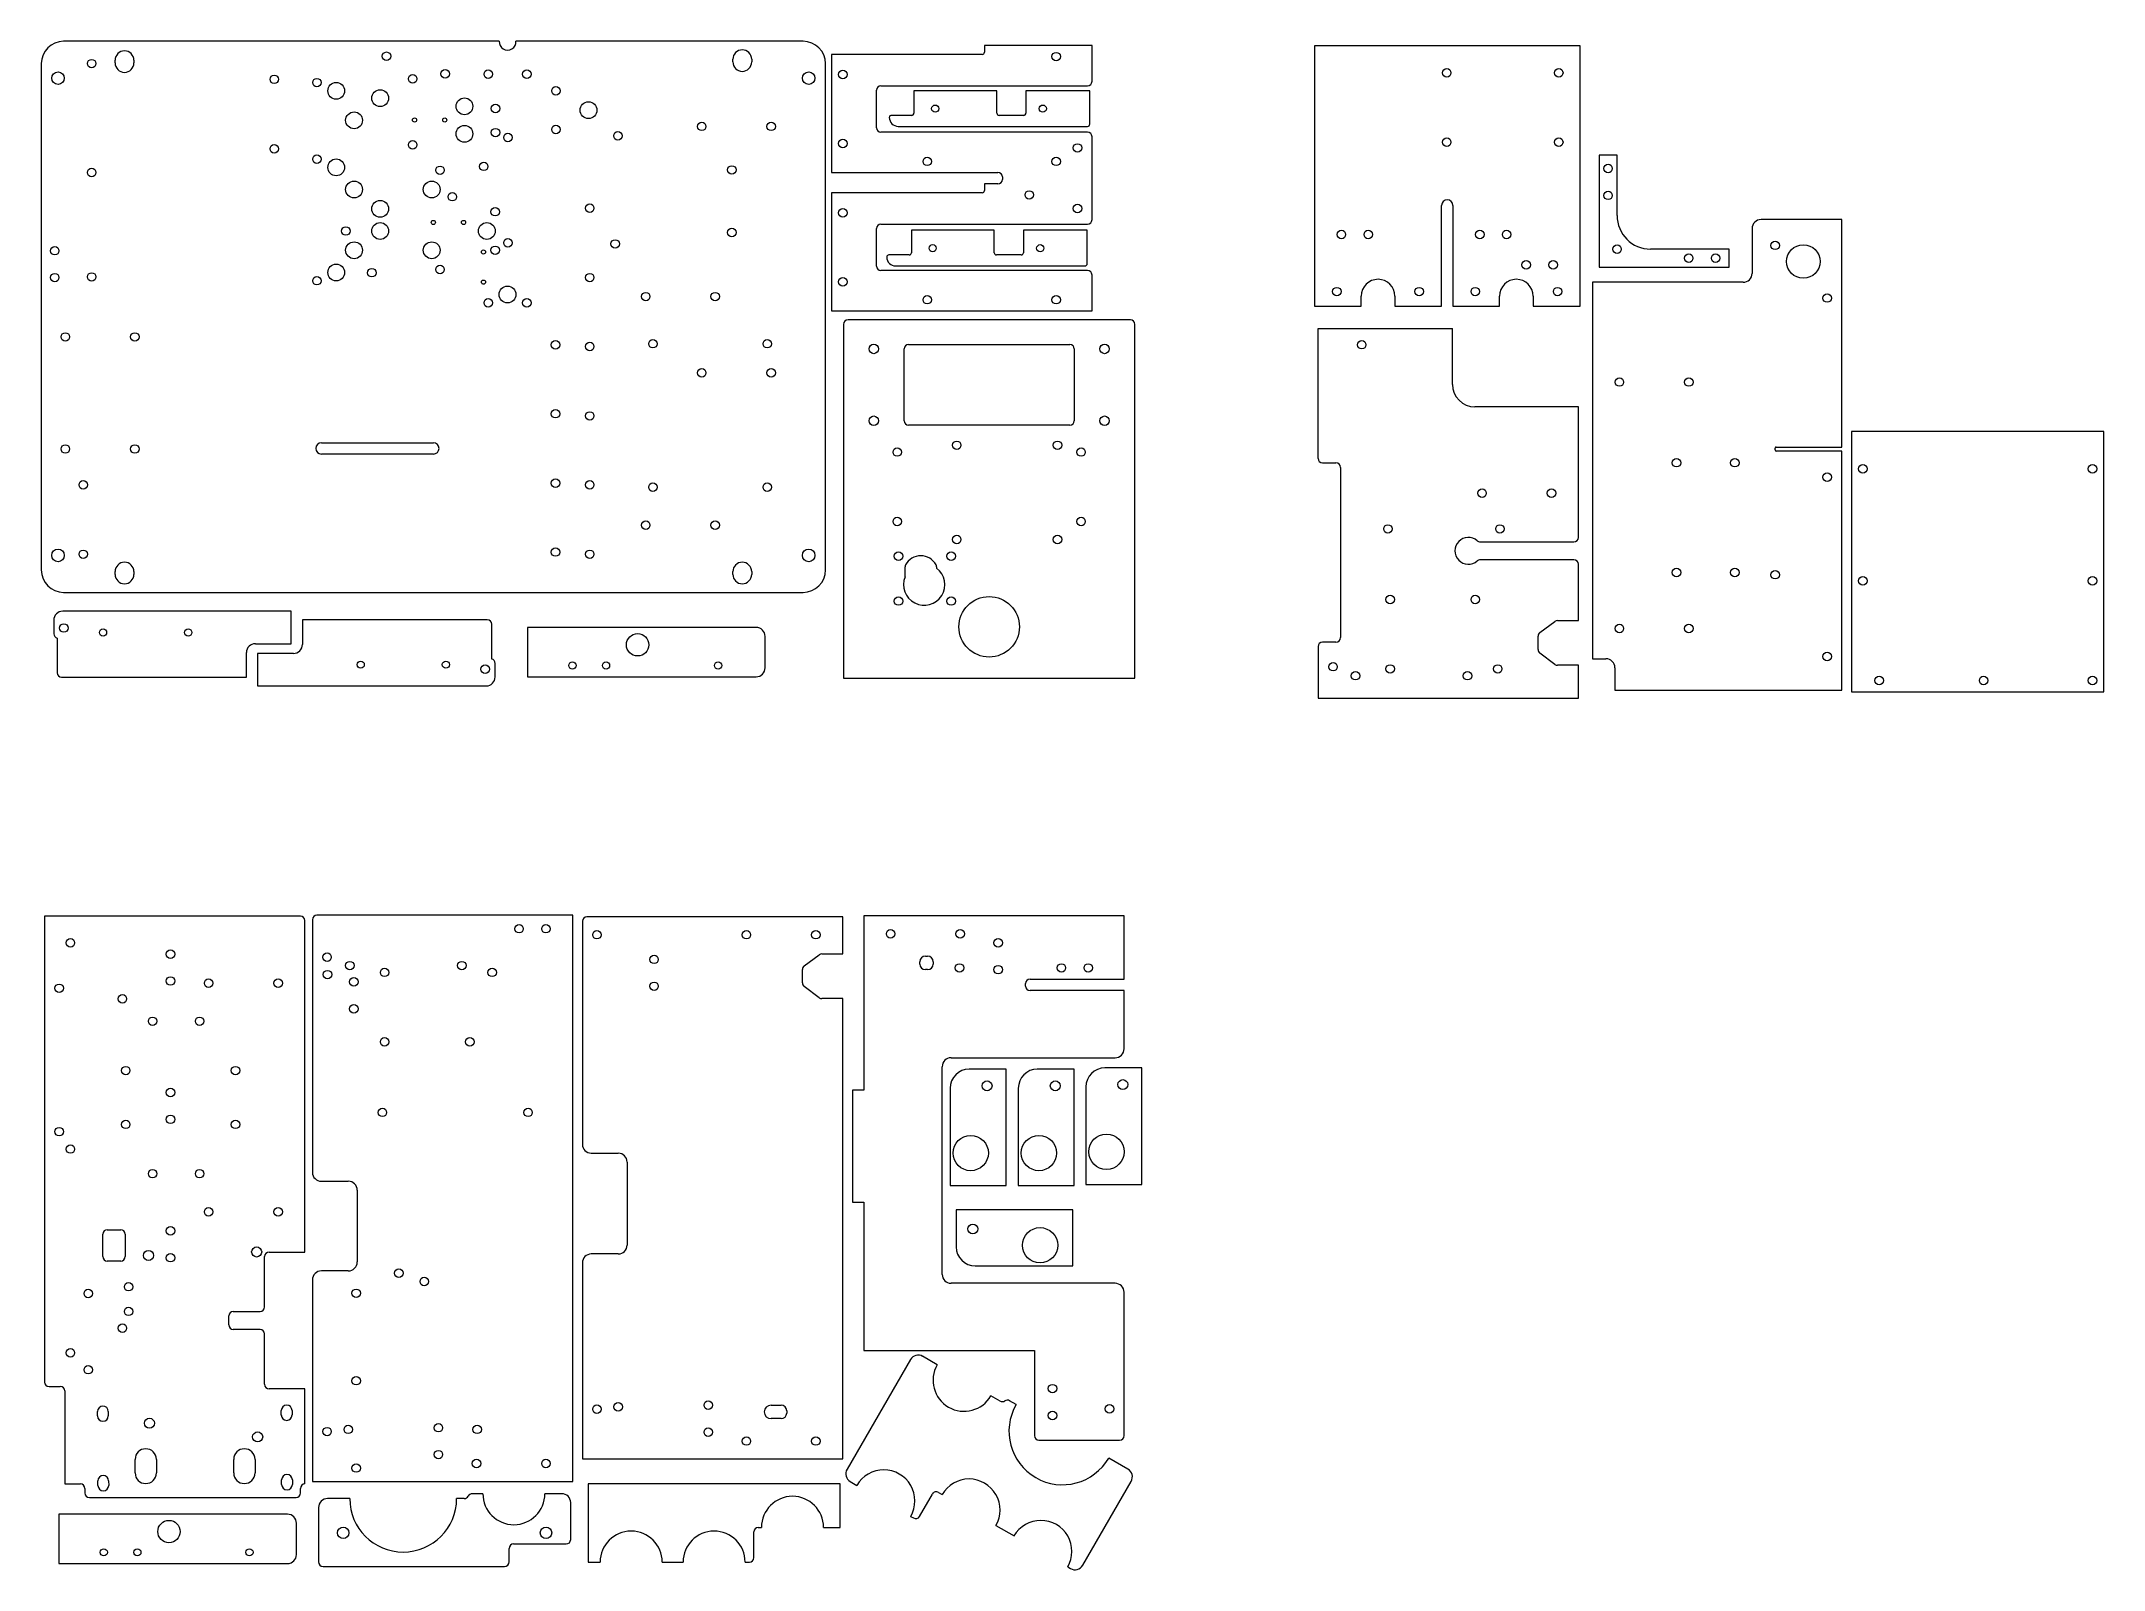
# Model space of a CAD drawing. Header units: millimetres. Extents: x 62 to 982, y 81 to 763.
import ezdxf

# ---------------------------------------------------------------- set-up
doc = ezdxf.new("R2010")
doc.units = ezdxf.units.MM
doc.layers.add('Visible (ISO)', color=1, linetype='Continuous', lineweight=5, true_color=0xff0000)

msp = doc.modelspace()

# ---------------------------------------------------------------- linework, layer by layer
at = {"layer": 'Visible (ISO)'}
for p, q in [((266.11, 762.86), (71.75, 762.86)), ((401.75, 762.86), (273.59, 762.86)), ((370.4, 753.61), (370.4, 754.81)), ((378.8, 754.81), (378.8, 753.61)), ((481.67, 756.99), (414.47, 756.99)), ((414.47, 756.99), (414.47, 704.29)), ((482.67, 760.99), (482.67, 757.99)), ((530.67, 760.99), (482.67, 760.99)), ((530.67, 744.99), (530.67, 760.99)), ((748.46, 760.79), (629.96, 760.79)), ((629.96, 760.79), (629.96, 644.59)), ((748.46, 644.59), (748.46, 760.79)), ((61.75, 752.86), (61.75, 526.86)), ((94.7, 753.16), (94.7, 754.36)), ((103.1, 754.36), (103.1, 753.16)), ((411.75, 526.86), (411.75, 752.86)), ((434.47, 724.24), (434.47, 740.99)), ((436.47, 742.99), (528.67, 742.99)), ((451.2, 740.78), (451.2, 730.78)), ((488.2, 740.78), (451.2, 740.78)), ((488.2, 730.78), (488.2, 740.78)), ((501.2, 740.78), (501.2, 730.78)), ((529.7, 740.78), (501.2, 740.78)), ((529.7, 725.88), (529.7, 740.78)), ((450.2, 729.78), (441.2, 729.78)), ((500.2, 729.78), (489.2, 729.78)), ((528.67, 722.24), (436.47, 722.24)), ((444.2, 724.88), (528.7, 724.88)), ((530.67, 683.24), (530.67, 720.24)), ((764.97, 712.06), (756.97, 712.06)), ((756.97, 712.06), (756.97, 662.06)), ((764.97, 685.06), (764.97, 712.06)), ((414.47, 704.29), (488.67, 704.29)), ((490.67, 702.29), (490.67, 701.19)), ((481.67, 695.24), (414.47, 695.24)), ((414.47, 695.24), (414.47, 642.49)), ((482.67, 699.19), (482.67, 696.24)), ((488.67, 699.19), (482.67, 699.19)), ((436.47, 681.24), (528.67, 681.24)), ((686.69, 644.59), (686.69, 689.59)), ((691.74, 689.59), (691.74, 644.59)), ((865.23, 683.25), (829.23, 683.25)), ((865.23, 581.75), (865.23, 683.25)), ((434.47, 662.49), (434.47, 679.24)), ((450.06, 678.47), (450.06, 668.47)), ((487.06, 678.47), (450.06, 678.47)), ((487.06, 668.47), (487.06, 678.47)), ((500.06, 678.47), (500.06, 668.47)), ((528.56, 678.47), (500.06, 678.47)), ((528.56, 663.57), (528.56, 678.47)), ((825.23, 679.25), (825.23, 659.25)), ((449.06, 667.47), (440.06, 667.47)), ((499.06, 667.47), (488.06, 667.47)), ((814.97, 670.06), (779.97, 670.06)), ((814.97, 662.06), (814.97, 670.06)), ((528.67, 660.49), (436.47, 660.49)), ((443.06, 662.57), (527.56, 662.57)), ((530.67, 642.49), (530.67, 658.49)), ((821.23, 655.25), (754.03, 655.25)), ((754.03, 655.25), (754.03, 487.25)), ((756.97, 662.06), (814.97, 662.06)), ((629.96, 644.59), (650.83, 644.59)), ((650.83, 644.59), (650.83, 649.09)), ((665.83, 649.09), (665.83, 644.59)), ((665.83, 644.59), (686.69, 644.59)), ((691.74, 644.59), (712.52, 644.59)), ((712.52, 644.59), (712.52, 649.09)), ((727.52, 649.09), (727.52, 644.59)), ((727.52, 644.59), (748.46, 644.59)), ((414.47, 642.49), (530.67, 642.49)), ((419.78, 636.5), (419.78, 478.5)), ((547.78, 638.5), (421.78, 638.5)), ((549.78, 478.5), (549.78, 636.5)), ((448.78, 627.5), (520.78, 627.5)), ((631.53, 576.67), (631.53, 634.67)), ((631.53, 634.67), (691.53, 634.67)), ((691.53, 609.67), (691.53, 634.67)), ((446.78, 593.5), (446.78, 625.5)), ((522.78, 625.5), (522.78, 593.5)), ((747.73, 599.67), (701.53, 599.67)), ((747.73, 541.42), (747.73, 599.67)), ((520.78, 591.5), (448.78, 591.5)), ((186.75, 583.64), (236.75, 583.64)), ((835.53, 580.45), (835.53, 581.25)), ((836.03, 581.75), (865.23, 581.75)), ((865.23, 579.95), (836.03, 579.95)), ((865.23, 473.25), (865.23, 579.95)), ((869.68, 588.74), (869.68, 472.54)), ((982.18, 588.74), (869.68, 588.74)), ((982.18, 472.54), (982.18, 588.74)), ((236.75, 578.59), (186.75, 578.59)), ((633.53, 574.67), (639.53, 574.67)), ((641.53, 572.67), (641.53, 496.67)), ((703.92, 539.42), (745.73, 539.42)), ((94.7, 524.91), (94.7, 526.11)), ((103.1, 526.11), (103.1, 524.91)), ((370.4, 524.91), (370.4, 526.11)), ((378.8, 526.11), (378.8, 524.91)), ((447.28, 523.82), (447.28, 528.25)), ((461.28, 528.24), (461.28, 527.68)), ((745.73, 531.42), (703.92, 531.42)), ((747.73, 504.32), (747.73, 529.42)), ((71.75, 516.86), (401.75, 516.86)), ((173.33, 508.46), (71.33, 508.46)), ((173.33, 493.96), (173.33, 508.46)), ((67.33, 504.46), (67.33, 498.4)), ((260.82, 504.6), (178.32, 504.6)), ((178.32, 504.6), (178.32, 493.6)), ((262.82, 487.1), (262.82, 502.6)), ((278.8, 501.22), (278.8, 479.22)), ((380.8, 501.22), (278.8, 501.22)), ((384.8, 483.22), (384.8, 497.22)), ((729.73, 491.32), (729.73, 497.32)), ((730.53, 498.92), (737.19, 503.92)), ((738.39, 504.32), (747.73, 504.32)), ((68.83, 496.46), (68.83, 480.96)), ((153.33, 478.96), (153.33, 489.96)), ((157.33, 493.96), (173.33, 493.96)), ((158.32, 489.6), (158.32, 475.1)), ((174.32, 489.6), (158.32, 489.6)), ((631.53, 492.67), (631.53, 469.67)), ((639.53, 494.67), (633.53, 494.67)), ((737.19, 484.72), (730.53, 489.72)), ((70.83, 478.96), (153.33, 478.96)), ((264.32, 479.1), (264.32, 485.16)), ((278.8, 479.22), (380.8, 479.22)), ((747.73, 484.32), (738.39, 484.32)), ((747.73, 469.67), (747.73, 484.32)), ((754.03, 487.25), (760.03, 487.25)), ((764.03, 483.25), (764.03, 473.25)), ((158.32, 475.1), (260.32, 475.1)), ((419.78, 478.5), (549.78, 478.5)), ((631.53, 469.67), (747.73, 469.67)), ((764.03, 473.25), (865.23, 473.25)), ((869.68, 472.54), (982.18, 472.54)), ((177.44, 372.4), (63.24, 372.4)), ((63.24, 372.4), (63.24, 164.4)), ((179.44, 222.4), (179.44, 370.4)), ((182.78, 370.75), (182.78, 258)), ((298.98, 372.75), (184.78, 372.75)), ((298.98, 120), (298.98, 372.75)), ((303.23, 370.05), (303.23, 270.55)), ((419.43, 372.05), (305.23, 372.05)), ((419.43, 355.55), (419.43, 372.05)), ((545, 372.46), (428.8, 372.46)), ((428.8, 372.46), (428.8, 294.71)), ((545, 344.21), (545, 372.46)), ((402.23, 350.15), (408.89, 355.15)), ((410.09, 355.55), (419.43, 355.55)), ((453.8, 350.96), (453.8, 351.96)), ((456.3, 354.46), (457.3, 354.46)), ((459.8, 351.96), (459.8, 350.96)), ((401.43, 342.55), (401.43, 348.55)), ((408.89, 335.95), (402.23, 340.95)), ((457.3, 348.46), (456.3, 348.46)), ((501, 341.16), (501, 342.21)), ((503, 344.21), (545, 344.21)), ((419.43, 335.55), (410.09, 335.55)), ((419.43, 130.05), (419.43, 335.55)), ((545, 339.16), (503, 339.16)), ((545, 313.16), (545, 339.16)), ((463.8, 212.46), (463.8, 305.16)), ((467.8, 309.16), (541, 309.16)), ((492.34, 304.05), (475.84, 304.05)), ((492.34, 252.05), (492.34, 304.05)), ((522.77, 304.05), (506.27, 304.05)), ((522.77, 252.05), (522.77, 304.05)), ((552.93, 304.62), (536.43, 304.62)), ((552.93, 252.62), (552.93, 304.62)), ((428.8, 294.71), (423.8, 294.71)), ((423.8, 294.71), (423.8, 244.71)), ((467.34, 295.55), (467.34, 252.05)), ((497.77, 295.55), (497.77, 252.05)), ((527.93, 296.12), (527.93, 252.62)), ((307.23, 266.55), (319.23, 266.55)), ((323.23, 262.55), (323.23, 225.55)), ((186.78, 254), (198.78, 254)), ((202.78, 250), (202.78, 218)), ((467.34, 252.05), (492.34, 252.05)), ((497.77, 252.05), (522.77, 252.05)), ((527.93, 252.62), (552.93, 252.62)), ((423.8, 244.71), (428.8, 244.71)), ((428.8, 244.71), (428.8, 178.46)), ((470.04, 241.23), (470.04, 224.73)), ((522.04, 241.23), (470.04, 241.23)), ((522.04, 216.23), (522.04, 241.23)), ((89.24, 220.4), (89.24, 230.4)), ((91.24, 232.4), (97.24, 232.4)), ((99.24, 230.4), (99.24, 220.4)), ((163.44, 222.4), (179.44, 222.4)), ((319.23, 221.55), (307.23, 221.55)), ((97.24, 218.4), (91.24, 218.4)), ((161.44, 197.9), (161.44, 220.4)), ((198.78, 214), (186.78, 214)), ((303.23, 217.55), (303.23, 130.05)), ((478.54, 216.23), (522.04, 216.23)), ((182.78, 210), (182.78, 120)), ((541, 208.46), (467.8, 208.46)), ((545, 140.46), (545, 204.46)), ((145.44, 189.9), (145.44, 193.9)), ((147.44, 195.9), (159.44, 195.9)), ((159.44, 187.9), (147.44, 187.9)), ((161.44, 163.4), (161.44, 185.9)), ((428.8, 178.46), (505, 178.46)), ((461.58, 172.12), (455.09, 175.87)), ((505, 178.46), (505, 140.46)), ((449.62, 174.4), (421.35, 125.43)), ((65.24, 162.4), (70.24, 162.4)), ((72.24, 160.4), (72.24, 118.9)), ((179.44, 161.4), (163.44, 161.4)), ((179.44, 118.9), (179.44, 161.4)), ((489.66, 155.9), (485.57, 158.27)), ((86.87, 149.24), (86.86, 151.24)), ((91.66, 151.27), (91.67, 149.27)), ((168.87, 149.68), (168.86, 151.68)), ((173.66, 151.71), (173.67, 149.71)), ((387.43, 154.05), (391.93, 154.05)), ((391.93, 148.05), (387.43, 148.05)), ((394.43, 151.55), (394.43, 150.55)), ((496.8, 154.32), (493.86, 156.02)), ((507, 138.46), (543, 138.46)), ((103.64, 123.85), (103.64, 129.85)), ((113.14, 129.85), (113.14, 123.85)), ((147.64, 123.85), (147.64, 129.85)), ((157.14, 129.85), (157.14, 123.85)), ((303.23, 130.05), (419.43, 130.05)), ((546.69, 125.52), (538.11, 130.47)), ((87.04, 118.24), (87.02, 120.24)), ((91.82, 120.27), (91.84, 118.27)), ((169.03, 118.68), (169.02, 120.68)), ((173.82, 120.71), (173.83, 118.71)), ((182.78, 120), (298.98, 120)), ((422.81, 119.97), (425.76, 118.27)), ((526.52, 82.6), (548.15, 120.06)), ((72.24, 118.9), (79.24, 118.9)), ((81.24, 116.9), (81.24, 114.9)), ((83.24, 112.9), (175.44, 112.9)), ((177.44, 114.9), (177.44, 116.9)), ((199.42, 112.36), (189.52, 112.36)), ((250.52, 112.36), (247.12, 112.36)), ((258.82, 114.56), (254.1, 114.56)), ((294.02, 114.56), (286.52, 114.56)), ((298.02, 94.11), (298.02, 110.56)), ((418.26, 119.03), (305.76, 119.03)), ((305.76, 119.03), (305.76, 84.03)), ((418.26, 99.53), (418.26, 119.03)), ((453.69, 104.45), (459.44, 114.41)), ((462.17, 115.14), (463.82, 114.19)), ((69.65, 105.39), (69.65, 83.39)), ((171.65, 105.39), (69.65, 105.39)), ((175.65, 87.39), (175.65, 101.39)), ((185.52, 108.36), (185.52, 84.11)), ((449.74, 104.42), (450.96, 103.72)), ((272.52, 92.11), (296.02, 92.11)), ((379.76, 86.03), (379.76, 97.53)), ((381.76, 99.53), (383.16, 99.53)), ((410.86, 99.53), (418.26, 99.53)), ((487.81, 100.34), (495.86, 95.69)), ((69.65, 83.39), (171.65, 83.39)), ((270.52, 84.11), (270.52, 90.11)), ((305.76, 84.03), (311.16, 84.03)), ((338.86, 84.03), (348.16, 84.03)), ((375.86, 84.03), (377.76, 84.03)), ((187.52, 82.11), (268.52, 82.11)), ((519.85, 81.84), (521.06, 81.14))]:
    msp.add_line(p, q, dxfattribs=at)
for centre, radius in [((84.25, 752.86), 1.9), ((215.85, 756.16), 1.9), ((514.67, 755.99), 1.9), ((69.25, 746.36), 2.8), ((165.75, 745.86), 1.9), ((184.8, 744.4), 1.9), ((227.5, 746.06), 1.9), ((242, 748.31), 1.9), ((261.25, 748.13), 1.9), ((278.45, 748.13), 1.9), ((404.25, 746.36), 2.8), ((419.47, 747.99), 1.9), ((688.96, 748.79), 1.9), ((738.96, 748.79), 1.9), ((193.4, 740.7), 3.75), ((213, 737.46), 3.75), ((250.6, 733.81), 3.75), ((291.45, 740.7), 1.9), ((201.35, 727.56), 3.75), ((228.35, 727.7), 0.925), ((241.82, 727.7), 0.925), ((264.45, 732.88), 1.9), ((305.95, 732.1), 3.75), ((460.7, 732.78), 1.6), ((508.7, 732.78), 1.6), ((227.5, 716.66), 1.9), ((250.6, 721.51), 3.75), ((264.45, 722.08), 1.9), ((270.02, 719.86), 1.9), ((291.45, 723.5), 1.9), ((319.13, 720.66), 1.9), ((356.5, 724.86), 1.9), ((387.5, 724.86), 1.9), ((419.47, 717.24), 1.9), ((688.96, 717.79), 1.9), ((738.96, 717.79), 1.9), ((165.75, 714.86), 1.9), ((184.8, 710.26), 1.9), ((193.4, 706.56), 3.75), ((259.2, 707.01), 1.9), ((457.17, 709.24), 1.9), ((514.67, 709.24), 1.9), ((524.17, 715.24), 1.9), ((84.25, 704.26), 1.9), ((201.35, 696.66), 3.75), ((236, 696.66), 3.75), ((239.7, 705.26), 1.9), ((369.93, 705.42), 1.9), ((760.97, 706.06), 1.9), ((213, 688.06), 3.75), ((245.2, 693.46), 1.9), ((502.67, 694.24), 1.9), ((760.97, 694.06), 1.9), ((213, 678.16), 3.75), ((236.75, 681.99), 0.925), ((250.22, 681.99), 0.925), ((260.6, 678.16), 3.75), ((264.3, 686.76), 1.9), ((306.5, 688.36), 1.9), ((419.47, 686.24), 1.9), ((524.17, 688.24), 1.9), ((197.65, 678.16), 1.9), ((201.35, 669.56), 3.75), ((236, 669.56), 3.75), ((270.02, 672.86), 1.9), ((317.86, 672.38), 1.9), ((369.93, 677.48), 1.9), ((459.56, 670.47), 1.6), ((507.56, 670.47), 1.6), ((641.96, 676.59), 1.9), ((653.96, 676.59), 1.9), ((703.71, 676.59), 1.9), ((715.71, 676.59), 1.9), ((764.97, 670.06), 1.9), ((835.53, 671.75), 1.9), ((848.13, 664.55), 7.5), ((67.75, 669.36), 1.9), ((193.4, 659.66), 3.75), ((239.7, 660.96), 1.9), ((259.1, 668.81), 0.925), ((264.3, 669.56), 1.9), ((724.46, 663.09), 1.9), ((736.46, 663.09), 1.9), ((796.97, 666.06), 1.9), ((808.97, 666.06), 1.9), ((67.75, 657.36), 1.9), ((84.25, 657.66), 1.9), ((184.8, 655.96), 1.9), ((209.3, 659.56), 1.9), ((259.1, 655.34), 0.925), ((269.85, 649.82), 3.75), ((306.5, 657.36), 1.9), ((419.47, 655.49), 1.9), ((261.25, 646.12), 1.9), ((278.45, 646.12), 1.9), ((331.5, 648.86), 1.9), ((362.5, 648.86), 1.9), ((457.17, 647.49), 1.9), ((514.67, 647.49), 1.9), ((639.96, 651.09), 1.9), ((676.71, 651.09), 1.9), ((701.71, 651.09), 1.9), ((738.46, 651.09), 1.9), ((858.73, 648.25), 1.9), ((72.5, 630.86), 1.9), ((103.5, 630.86), 1.9), ((291.25, 627.36), 1.9), ((306.5, 626.61), 1.9), ((334.75, 627.86), 1.9), ((385.75, 627.86), 1.9), ((433.28, 625.5), 2.1), ((536.28, 625.5), 2.1), ((651.03, 627.42), 1.9), ((356.5, 614.86), 1.9), ((387.5, 614.86), 1.9), ((766.03, 610.75), 1.9), ((797.03, 610.75), 1.9), ((291.25, 596.61), 1.9), ((306.5, 595.61), 1.9), ((433.28, 593.5), 2.1), ((536.28, 593.5), 2.1), ((72.5, 580.86), 1.9), ((103.5, 580.86), 1.9), ((443.78, 579.5), 1.9), ((470.28, 582.5), 1.9), ((515.28, 582.5), 1.9), ((525.78, 579.5), 1.9), ((791.53, 574.75), 1.9), ((817.53, 574.75), 1.9), ((874.68, 572.04), 1.9), ((977.18, 572.04), 1.9), ((80.5, 564.86), 1.9), ((291.25, 565.61), 1.9), ((306.5, 564.86), 1.9), ((334.75, 563.86), 1.9), ((385.75, 563.86), 1.9), ((704.73, 561.17), 1.9), ((735.73, 561.17), 1.9), ((858.73, 568.25), 1.9), ((331.5, 546.86), 1.9), ((362.5, 546.86), 1.9), ((443.78, 548.5), 1.9), ((525.78, 548.5), 1.9), ((662.73, 545.17), 1.9), ((712.73, 545.17), 1.9), ((69.25, 533.36), 2.8), ((80.5, 533.86), 1.9), ((291.25, 534.86), 1.9), ((306.5, 533.86), 1.9), ((404.25, 533.36), 2.8), ((444.28, 533), 1.9), ((467.78, 533), 1.9), ((470.28, 540.5), 1.9), ((515.28, 540.5), 1.9), ((791.53, 525.75), 1.9), ((817.53, 525.75), 1.9), ((835.53, 524.75), 1.9), ((663.73, 513.67), 1.9), ((701.73, 513.67), 1.9), ((874.68, 522.04), 1.9), ((977.18, 522.04), 1.9), ((444.28, 513), 1.9), ((467.78, 513), 1.9), ((484.78, 501.5), 13.5), ((71.83, 500.96), 1.9), ((89.33, 498.96), 1.6), ((127.33, 498.96), 1.6), ((327.9, 493.47), 5), ((766.03, 500.75), 1.9), ((797.03, 500.75), 1.9), ((858.73, 488.25), 1.9), ((204.32, 484.6), 1.6), ((242.32, 484.6), 1.6), ((259.82, 482.6), 1.9), ((298.8, 484.22), 1.6), ((313.8, 484.22), 1.6), ((363.8, 484.22), 1.6), ((638.23, 483.67), 1.9), ((648.23, 479.67), 1.9), ((663.73, 482.67), 1.9), ((698.23, 479.67), 1.9), ((711.73, 482.67), 1.9), ((881.98, 477.54), 1.9), ((928.58, 477.54), 1.9), ((977.18, 477.54), 1.9), ((274.98, 366.75), 1.9), ((286.98, 366.75), 1.9), ((74.74, 360.4), 1.9), ((309.73, 364.05), 1.9), ((376.43, 364.05), 1.9), ((407.43, 364.05), 1.9), ((440.8, 364.46), 1.9), ((471.8, 364.46), 1.9), ((488.8, 360.46), 1.9), ((119.44, 355.4), 1.9), ((189.28, 354), 1.9), ((199.48, 350.25), 1.9), ((249.48, 350.25), 1.9), ((335.23, 353.05), 1.9), ((471.5, 349.21), 1.9), ((488.8, 348.46), 1.9), ((517, 349.21), 1.9), ((529, 349.21), 1.9), ((69.74, 340.15), 1.9), ((119.44, 343.4), 1.9), ((136.44, 342.4), 1.9), ((167.44, 342.4), 1.9), ((189.48, 346.25), 1.9), ((201.28, 343), 1.9), ((214.98, 347.25), 1.9), ((262.98, 347.25), 1.9), ((335.23, 341.05), 1.9), ((97.94, 335.4), 1.9), ((201.28, 331), 1.9), ((111.44, 325.4), 1.9), ((132.44, 325.4), 1.9), ((214.98, 316.25), 1.9), ((252.98, 316.25), 1.9), ((99.44, 303.4), 1.9), ((148.44, 303.4), 1.9), ((119.44, 293.65), 1.9), ((483.84, 296.6), 2.2), ((514.27, 296.6), 2.2), ((544.43, 297.17), 2.2), ((213.98, 284.75), 1.9), ((278.98, 284.75), 1.9), ((69.74, 276.15), 1.9), ((99.44, 279.4), 1.9), ((119.44, 281.65), 1.9), ((148.44, 279.4), 1.9), ((74.74, 268.4), 1.9), ((476.54, 266.6), 7.88), ((506.97, 266.6), 7.88), ((537.13, 267.17), 7.88), ((111.44, 257.4), 1.9), ((132.44, 257.4), 1.9), ((136.44, 240.4), 1.9), ((167.44, 240.4), 1.9), ((119.44, 231.9), 1.9), ((477.49, 232.73), 2.2), ((507.49, 225.43), 7.88), ((109.62, 220.92), 2.25), ((119.44, 219.9), 1.9), ((157.88, 222.45), 2.25), ((221.29, 212.96), 1.9), ((82.74, 203.9), 1.9), ((100.74, 206.94), 1.9), ((202.28, 204), 1.9), ((232.7, 209.24), 1.9), ((100.74, 195.94), 1.9), ((97.94, 188.4), 1.9), ((74.74, 177.4), 1.9), ((82.74, 169.9), 1.9), ((202.28, 165), 1.9), ((513, 161.46), 1.9), ((110.01, 145.99), 2.25), ((309.73, 152.3), 1.9), ((319.23, 153.3), 1.9), ((359.43, 154.05), 1.9), ((513, 149.46), 1.9), ((538.5, 152.46), 1.9), ((158.32, 139.9), 2.25), ((189.28, 142.25), 1.9), ((198.78, 143.25), 1.9), ((238.98, 144), 1.9), ((256.28, 143.25), 1.9), ((359.43, 142.05), 1.9), ((376.43, 138.05), 1.9), ((407.43, 138.05), 1.9), ((238.98, 132), 1.9), ((255.98, 128), 1.9), ((286.98, 128), 1.9), ((202.28, 126), 1.9), ((118.75, 97.64), 5), ((196.52, 97.11), 2.55), ((287.02, 97.11), 2.55), ((89.65, 88.39), 1.6), ((104.65, 88.39), 1.6), ((154.65, 88.39), 1.6)]:
    msp.add_circle(centre, radius, dxfattribs=at)
for centre, radius, start, end in [((71.75, 752.86), 10, 90, 180), ((98.9, 754.36), 4.2, 0, 180), ((269.85, 762.63), 3.75, 176.49896, 3.50104), ((374.6, 754.81), 4.2, 0, 180), ((401.75, 752.86), 10, 0, 90), ((481.67, 757.99), 1, 270, 0), ((98.9, 753.16), 4.2, 180, 0), ((374.6, 753.61), 4.2, 180, 0), ((436.47, 740.99), 2, 90, 180), ((528.67, 744.99), 2, 270, 0), ((441.2, 728.78), 1, 90, 178.08992), ((444.2, 728.88), 4, 180.95501, 270), ((450.2, 730.78), 1, 270, 0), ((489.2, 730.78), 1, 180, 270), ((500.2, 730.78), 1, 270, 0), ((436.47, 724.24), 2, 180, 270), ((528.67, 720.24), 2, 0, 90), ((528.7, 725.88), 1, 270, 0), ((488.67, 702.29), 2, 0, 90), ((488.67, 701.19), 2, 270, 0), ((481.67, 696.24), 1, 270, 0), ((689.21, 689.59), 2.52, 0, 180), ((436.47, 679.24), 2, 90, 180), ((528.67, 683.24), 2, 270, 0), ((779.97, 685.06), 15, 180, 270), ((829.23, 679.25), 4, 90, 180), ((440.06, 666.47), 1, 90, 178.08992), ((443.06, 666.57), 4, 180.95501, 270), ((449.06, 668.47), 1, 270, 0), ((488.06, 668.47), 1, 180, 270), ((499.06, 668.47), 1, 270, 0), ((527.56, 663.57), 1, 270, 0), ((436.47, 662.49), 2, 180, 270), ((528.67, 658.49), 2, 0, 90), ((658.33, 649.09), 7.5, 0, 180), ((720.02, 649.09), 7.5, 0, 180), ((821.23, 659.25), 4, 270, 0), ((421.78, 636.5), 2, 90, 180), ((547.78, 636.5), 2, 0, 90), ((448.78, 625.5), 2, 90, 180), ((520.78, 625.5), 2, 0, 90), ((701.53, 609.67), 10, 180, 270), ((448.78, 593.5), 2, 180, 270), ((520.78, 593.5), 2, 270, 0), ((186.75, 581.11), 2.53, 90, 270), ((236.75, 581.11), 2.53, 270, 90), ((836.03, 581.25), 0.5, 90, 180), ((836.03, 580.45), 0.5, 180, 270), ((633.53, 576.67), 2, 180, 270), ((639.53, 572.67), 2, 0, 90), ((698.63, 535.42), 6, 48.59038, 311.40962), ((703.92, 541.42), 2, 228.59038, 270), ((745.73, 541.42), 2, 270, 0), ((71.75, 526.86), 10, 180, 270), ((98.9, 526.11), 4.2, 0, 180), ((98.9, 524.91), 4.2, 180, 0), ((374.6, 526.11), 4.2, 0, 180), ((374.6, 524.91), 4.2, 180, 0), ((401.75, 526.86), 10, 270, 0), ((455.78, 520.3), 9.2, 157.50502, 53.28564), ((449.28, 528.25), 2, 154.81178, 180), ((454.28, 525.5), 7.7, 28.0681, 152.17696), ((459.28, 528.24), 2, 0, 26.2079), ((703.92, 529.42), 2, 90, 131.40962), ((745.73, 529.42), 2, 0, 90), ((71.33, 504.46), 4, 90, 180), ((69.33, 498.4), 2, 180, 255.52249), ((260.82, 502.6), 2, 0, 90), ((380.8, 497.22), 4, 0, 90), ((731.73, 497.32), 2, 126.8699, 180), ((738.39, 502.32), 2, 90, 126.8699), ((157.33, 489.96), 4, 90, 180), ((174.32, 493.6), 4, 270, 0), ((633.53, 492.67), 2, 90, 180), ((639.53, 496.67), 2, 270, 0), ((731.73, 491.32), 2, 180, 233.1301), ((70.83, 480.96), 2, 180, 270), ((260.32, 479.1), 4, 270, 0), ((262.32, 485.16), 2, 0, 75.52249), ((380.8, 483.22), 4, 270, 0), ((738.39, 486.32), 2, 233.1301, 270), ((760.03, 483.25), 4, 0, 90), ((177.44, 370.4), 2, 0, 90), ((184.78, 370.75), 2, 90, 180), ((305.23, 370.05), 2, 90, 180), ((403.43, 348.55), 2, 126.8699, 180), ((410.09, 353.55), 2, 90, 126.8699), ((456.3, 351.96), 2.5, 90, 180), ((456.3, 350.96), 2.5, 180, 270), ((457.3, 351.96), 2.5, 0, 90), ((457.3, 350.96), 2.5, 270, 0), ((403.43, 342.55), 2, 180, 233.1301), ((503, 342.21), 2, 90, 180), ((503, 341.16), 2, 180, 270), ((410.09, 337.55), 2, 233.1301, 270), ((541, 313.16), 4, 270, 0), ((467.8, 305.16), 4, 90, 180), ((475.84, 295.55), 8.5, 90, 180), ((506.27, 295.55), 8.5, 90, 180), ((536.43, 296.12), 8.5, 90, 180), ((307.23, 270.55), 4, 180, 270), ((186.78, 258), 4, 180, 270), ((319.23, 262.55), 4, 0, 90), ((198.78, 250), 4, 0, 90), ((91.24, 230.4), 2, 90, 180), ((97.24, 230.4), 2, 0, 90), ((163.44, 220.4), 2, 90, 180), ((307.23, 217.55), 4, 90, 180), ((319.23, 225.55), 4, 270, 0), ((478.54, 224.73), 8.5, 180, 270), ((91.24, 220.4), 2, 180, 270), ((97.24, 220.4), 2, 270, 0), ((186.78, 210), 4, 90, 180), ((198.78, 218), 4, 270, 0), ((467.8, 212.46), 4, 180, 270), ((541, 204.46), 4, 0, 90), ((147.44, 193.9), 2, 90, 180), ((159.44, 197.9), 2, 270, 0), ((147.44, 189.9), 2, 180, 270), ((159.44, 185.9), 2, 0, 90), ((453.09, 172.4), 4, 60, 150), ((473.58, 165.19), 13.85, 150, 330), ((65.24, 164.4), 2, 180, 270), ((70.24, 160.4), 2, 0, 90), ((163.44, 163.4), 2, 180, 270), ((89.26, 151.26), 2.4, 0.30744, 180.30744), ((89.27, 149.26), 2.4, 180.30744, 0.30744), ((171.26, 151.7), 2.4, 0.30744, 180.30744), ((171.27, 149.7), 2.4, 180.30744, 0.30744), ((387.43, 151.05), 3, 90, 270), ((391.93, 151.55), 2.5, 0, 90), ((391.93, 150.55), 2.5, 270, 0), ((490.66, 157.64), 2, 240, 303.25632), ((492.86, 154.29), 2, 60, 123.25632), ((517.46, 142.4), 23.85, 150, 330), ((507, 140.46), 2, 180, 270), ((543, 140.46), 2, 270, 0), ((108.39, 129.85), 4.75, 0, 180), ((152.39, 129.85), 4.75, 0, 180), ((89.42, 120.26), 2.4, 0.30744, 180.30744), ((108.39, 123.85), 4.75, 180, 0), ((152.39, 123.85), 4.75, 180, 0), ((171.42, 120.7), 2.4, 0.30744, 180.30744), ((424.81, 123.43), 4, 150, 240), ((437.75, 111.34), 13.85, 330, 150), ((475.81, 107.27), 13.85, 330, 150), ((544.69, 122.06), 4, 330, 60), ((79.24, 116.9), 2, 0, 90), ((83.24, 114.9), 2, 180, 270), ((89.44, 118.26), 2.4, 180.30744, 0.30744), ((171.43, 118.7), 2.4, 180.30744, 0.30744), ((175.44, 114.9), 2, 270, 0), ((179.44, 116.9), 2, 90, 180), ((189.52, 108.36), 4, 90, 180), ((223.27, 112.36), 23.85, 180, 0), ((250.52, 114.36), 2, 270, 333.25632), ((254.1, 112.56), 2, 90, 153.25632), ((272.67, 114.56), 13.85, 180, 0), ((294.02, 110.56), 4, 0, 90), ((397.01, 99.53), 13.85, 0, 180), ((461.17, 113.41), 2, 60, 150), ((171.65, 101.39), 4, 0, 90), ((451.96, 105.45), 2, 240, 330), ((507.85, 88.77), 13.85, 330, 150), ((272.52, 90.11), 2, 90, 180), ((296.02, 94.11), 2, 270, 0), ((325.01, 84.03), 13.85, 0, 180), ((362.01, 84.03), 13.85, 0, 180), ((381.76, 97.53), 2, 90, 180), ((171.65, 87.39), 4, 270, 0), ((187.52, 84.11), 2, 180, 270), ((268.52, 84.11), 2, 270, 0), ((377.76, 86.03), 2, 270, 0), ((523.06, 84.6), 4, 240, 330)]:
    msp.add_arc(centre, radius, start, end, dxfattribs=at)

doc.saveas('drawing.dxf')
